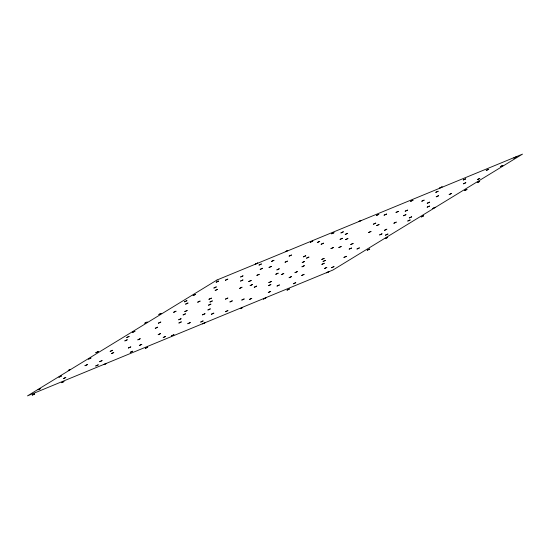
<?xml version="1.0" encoding="UTF-8"?>
<svg xmlns="http://www.w3.org/2000/svg" width="550" height="550" viewBox="0 0 550 550"><rect width="100%" height="100%" fill="white"/><g stroke="black" fill="none" stroke-linecap="round" stroke-linejoin="round"><path stroke-width="0.82" d="M59.001 377.128L61.456 375.994L59.063 377.142M95.844 352.743L98.278 351.587M126.727 337.514L129.188 336.373L126.796 337.521M144.836 323.153L147.297 322.018L144.843 323.173M161.198 313.397L158.764 314.531L161.205 313.363M158.4 323.153L160.861 322.018L158.407 323.173M155.244 328.295L157.699 327.161L155.306 328.309M163.219 337.514L165.674 336.38L163.226 337.528M178.929 322.981L181.39 321.846L178.963 323.001M200.035 301.111L197.601 302.246L200.042 301.077M187.811 323.709L190.259 322.554M239.635 288.365L242.083 287.21L239.697 288.379M250.126 285.615L252.587 284.474L250.195 285.622M285.312 251.666L287.76 250.511L285.347 251.68M279.221 268.792L276.801 269.933L279.221 268.764M287.389 261.14L284.976 262.274L287.396 261.106M310.344 242.227L312.771 241.072M331.643 233.791L334.104 232.657L331.678 233.812M379.658 234.905L382.112 233.771L379.692 234.919M398.337 211.393L395.911 212.492L398.344 211.358M393.889 223.224L396.337 222.076L393.951 223.238M424.064 200.186L421.692 201.272L424.126 200.104M442.042 186.904L439.608 188.038L442.049 186.869M432.891 208.45L435.318 207.295M449.144 194.549L451.591 193.394M465.651 178.908L463.224 180.015L465.658 178.881M516.237 156.991L513.824 158.125L516.237 156.956M34.629 394.013L32.216 395.147L34.636 393.979M70.62 369.346L68.179 370.48L70.62 369.311M88.591 359.074L91.052 357.94L88.626 359.095M95.817 352.722L98.264 351.567M128.377 347.992L130.838 346.857L128.411 348.012M140.181 338.745L137.768 339.879L140.181 338.711M183.102 314.916L185.563 313.782L183.164 314.93M213.923 288.007L216.384 286.873L213.929 288.028M200.743 322.039L203.197 320.897L200.771 322.053M240.584 281.043L243.038 279.909L240.611 281.064M229.934 301.929L232.396 300.795L230.003 301.943M260.171 269.369L262.632 268.235L260.232 269.383M273.914 260.322L271.466 261.442L273.928 260.308M271.37 266.386L268.936 267.527L271.377 266.358M256.63 286.144L254.21 287.286L256.63 286.11M275.777 274.271L278.238 273.13L275.811 274.285M310.317 242.206L312.764 241.058M308.88 257.104L306.453 258.204L308.887 257.07M321.118 244.269L323.579 243.127L321.186 244.276M295.762 282.686L293.315 283.8L295.756 282.666M324.122 258.397L321.688 259.497L324.122 258.363M345.579 239.628L348.033 238.494L345.586 239.649M353.093 243.451L350.659 244.585L353.1 243.416M403.583 215.744L406.044 214.61L403.597 215.758M427.158 207.151L429.619 206.016L427.226 207.164M432.864 208.429L435.311 207.274M451.591 193.428L449.206 194.562M187.137 310.537L184.697 311.657L187.131 310.523M209.962 302.012L212.424 300.877L209.976 302.032M297.303 271.624L294.876 272.724L297.309 271.59M287.072 290.097L289.52 288.942L287.134 290.111M301.709 275.468L304.171 274.326L301.744 275.481M477.263 182.566L479.717 181.424L477.324 182.572M190.252 322.589L187.873 323.723M242.667 307.553L240.226 308.688L242.667 307.519M277.028 286.041L279.482 284.907L277.09 286.055M304.308 265.698L301.888 266.832L304.308 265.664M342.409 238.301L339.969 239.415L342.423 238.281M351.532 248.057L349.085 249.171L351.526 248.036M357.012 248.992L359.473 247.857L357.026 249.006M376.702 225.596L379.156 224.462L376.764 225.61M384.436 230.326L386.891 229.192L384.498 230.34M412.961 200.241L410.52 201.362L412.974 200.228M40.494 388.609L38.067 389.764L40.487 388.623M65.801 377.479L63.36 378.599L65.794 377.465M63.924 381.556L61.531 382.704L63.917 381.542M85.009 365.695L87.457 364.574L85.009 365.695M95.769 365.991L98.216 364.87L95.769 365.991M110.165 351.381L112.613 350.261L110.192 351.361M106.507 363.419L104.067 364.54L106.494 363.433M132.619 351.223L130.192 352.378L132.605 351.237M139.336 345.476L141.783 344.355L139.336 345.476M147.703 347.222L145.262 348.343L147.696 347.201M175.986 311.211L173.539 312.359L175.979 311.19M184.442 301.812L186.89 300.692L184.442 301.812M187.962 303.009L185.536 304.164L187.949 303.029M195.449 294.422L193.022 295.577L195.436 294.436M218.556 281.077L216.129 282.232L218.542 281.098M217.491 289.355L215.098 290.503L217.484 289.334M225.404 280.225L227.844 279.104L225.424 280.204M202.51 314.861L204.958 313.741L202.51 314.861M205.026 322.726L202.579 323.881L205.019 322.712M242.969 275.859L240.542 277.014L242.956 275.88M225.459 299.131L227.906 298.011L225.486 299.111M255.269 264.151L257.709 263.031L255.269 264.151M261.374 263.986L258.926 265.107L261.36 264M248.744 281.572L251.192 280.452L248.744 281.572M259.222 274.292L256.774 275.406L259.208 274.306M251.749 298.368L249.308 299.489L251.742 298.389M291.472 255.042L289.025 256.163L291.466 255.021M291.472 276.609L289.032 277.729L291.466 276.595M319.701 241.374L317.274 242.529L319.688 241.388M304.59 261.463L302.143 262.577L304.583 261.442M343.31 231.811L340.863 232.966L343.303 231.798M330.983 248.621L333.431 247.507L330.983 248.621M345.228 234.438L347.676 233.317L345.256 234.417M324.225 263.264L321.784 264.419L324.218 263.251M358.916 221.464L361.364 220.344L358.944 221.444M341.179 246.496L338.738 247.617L341.172 246.476M326.459 272.8L328.9 271.679L326.514 272.752M343.963 257.421L346.404 256.307L343.963 257.421M378.785 214.356L376.337 215.476L378.778 214.335M375.753 223.121L373.312 224.242L375.746 223.107M370.968 231.461L368.527 232.574L370.961 231.44M384.12 215.167L386.567 214.046L384.12 215.167M407.557 210.121L405.109 211.241L407.543 210.107M411.668 216.824L409.241 217.979L411.654 216.837M435.806 192.328L438.247 191.208L435.827 192.308M429.626 202.166L427.178 203.28L429.619 202.146M423.658 215.82L421.211 216.975L423.651 215.799M479.786 178.468L477.338 179.616L479.772 178.447M102.032 360.621L99.584 361.742L102.025 360.607M111.382 353.609L113.754 352.557L111.382 353.609M132.591 332.351L135.032 331.238L132.612 332.331M127.222 339.804L124.781 340.924L127.215 339.783M160.566 333.589L158.125 334.709L160.552 333.603M178.722 319.804L181.17 318.684L178.784 319.749M171.593 335.837L174.041 334.716L171.621 335.816M208.952 299.276L211.399 298.155L208.952 299.276M210.863 304.123L208.423 305.243L210.856 304.109M207.941 309.959L210.389 308.839L207.969 309.932M227.886 310.585L225.493 311.733L227.879 310.564M241.821 300.039L244.262 298.925L241.842 300.018M268.854 282.631L271.301 281.511L268.854 282.631M270.847 284.563L268.4 285.684L270.834 284.549M281.339 274.636L283.779 273.515L281.339 274.636M268.269 292.511L270.717 291.39L268.297 292.49M263.423 299.042L265.863 297.928L263.423 299.042M303.373 256.836L305.745 255.784L303.373 256.836M325.428 260.343L322.981 261.498L325.414 260.329M326.803 267.424L324.411 268.572L326.796 267.41M333.96 266.606L331.519 267.726L333.953 266.592M367.242 250.167L369.689 249.047L367.242 250.167M385.467 235.166L387.908 234.046L385.467 235.166M385.275 238.549L387.716 237.428L385.296 238.528M407.791 221.031L410.238 219.911L407.811 221.011M465.802 182.696L463.375 183.851L465.788 182.71M502.81 165.454L500.362 166.609L502.796 165.44M211.358 314.256L213.806 313.143L211.358 314.256M436.226 196.797L438.666 195.683L436.246 196.776M466.957 189.475L464.516 190.596L466.95 189.461M486.255 170.404L488.703 169.283L486.255 170.404M217.071 279.971L27.5 395.876L332.929 270.029L522.5 154.124L217.071 279.971"/></g></svg>
